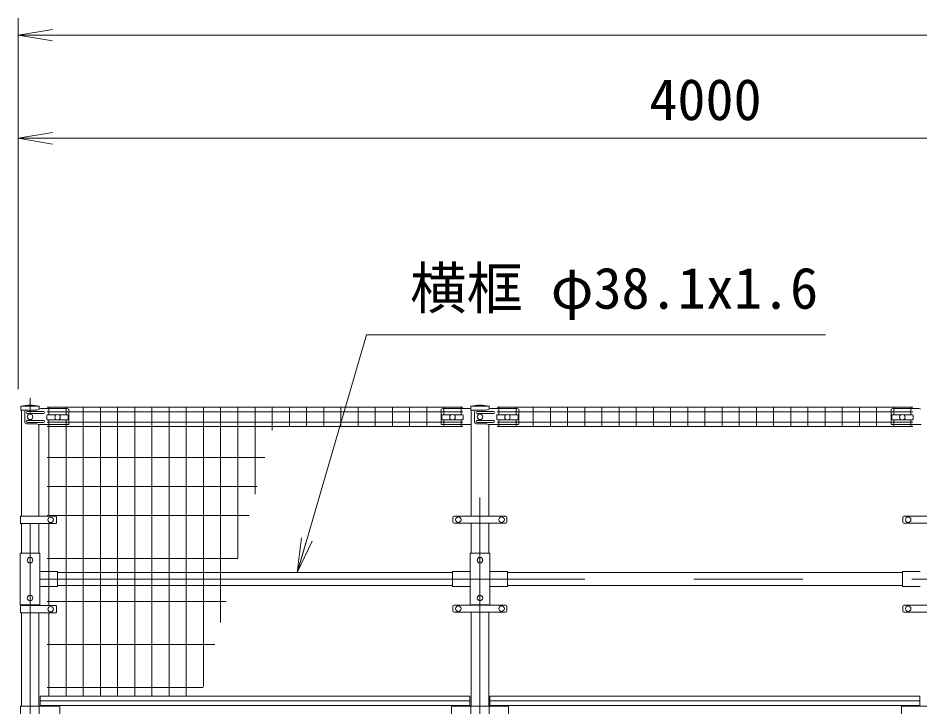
# Model space of a CAD drawing. Units: millimetres, scale not verified. Extents: x -10500 to 10500, y -7425 to 7425.
# Drawn here: x -6134 to -3507, y 745 to 2750 of the extents above; entities that cross this region are included whole.
import ezdxf
from ezdxf.enums import TextEntityAlignment as Align

# ---------------------------------------------------------------- set-up
doc = ezdxf.new("R2010")
doc.units = ezdxf.units.MM
doc.header["$LTSCALE"] = 50
doc.linetypes.add('USER1', pattern=[50.8, 31.75, -6.35, 6.35, -6.35])
for name, color, linetype, lineweight in [('0-0_D-STR-DIM', 7, 'Continuous', 9), ('0-1_0', 7, 'Continuous', 9), ('0-2_D-STR1', 1, 'Continuous', 18), ('0-3_D-BMK', 2, 'USER1', 13), ('0-4_D-STR3', 3, 'Continuous', 13), ('0-5_D-STR2', 7, 'Continuous', 9), ('0-9_D-STR-TXT', 7, 'Continuous', 9)]:
    doc.layers.add(name, color=color, linetype=linetype, lineweight=lineweight)
doc.styles.add('ＭＳ ゴシック', font='')
doc.styles.get('ＭＳ ゴシック').set_extended_font_data('MS Gothic')

# ---------------------------------------------------------------- blocks, each defined once
blk = doc.blocks.new('_Open')
at = {"layer": '0-1_0'}
blk.add_line((-50, 8.33), (0, 0), dxfattribs=at)
blk.add_lwpolyline([(-50, -8.33), (0, 0), (-50, 0)], dxfattribs=at)

msp = doc.modelspace()

# ---------------------------------------------------------------- linework, layer by layer
at = {"layer": '0-0_D-STR-DIM'}
for p, q in [((-6133.58, 1669.98), (-6133.58, 2749.98)), ((-6033.58, 2699.98), (1771.42, 2699.98)), ((-6133.58, 1669.98), (-6133.58, 2449.98)), ((-6033.58, 2399.98), (-2233.58, 2399.98))]:
    msp.add_line(p, q, dxfattribs=at)
at = {"layer": '0-2_D-STR1'}
for p, q in [((-6071.98, 1619.98), (-6125.18, 1619.98)), ((-6125.18, 1619.98), (-6125.18, 1608.98)), ((-6079.22, 1608.98), (-6125.18, 1608.98)), ((-6123.98, 1299.72), (-6123.98, 1608.98)), ((-6071.98, 1611.48), (-6071.98, 1619.98)), ((-4761.98, 1619.98), (-4815.18, 1619.98)), ((-4815.18, 1608.98), (-4815.18, 1619.98)), ((-4769.22, 1608.98), (-4815.18, 1608.98)), ((-4813.98, 1299.73), (-4813.98, 1608.98)), ((-4761.98, 1611.48), (-4761.98, 1619.98)), ((-6073.18, 1299.72), (-6073.18, 1567.16)), ((-4763.18, 1299.73), (-4763.18, 1567.16)), ((-6123.98, 1191.97), (-6123.98, 1278.72)), ((-6073.18, 1191.97), (-6073.18, 1278.72)), ((-4813.98, 1191.97), (-4813.98, 1279.73)), ((-4763.18, 1191.97), (-4763.18, 1279.73)), ((-6018.58, 1136.02), (-4868.58, 1136.02)), ((-4708.58, 1136.02), (-3558.58, 1136.02)), ((-4708.58, 1136.02), (-3558.58, 1136.02)), ((-6018.58, 1097.92), (-4868.58, 1097.92)), ((-4708.58, 1097.92), (-3558.58, 1097.92)), ((-4708.58, 1097.92), (-3558.58, 1097.92)), ((-6123.98, 1039.72), (-6123.98, 1041.97)), ((-6073.18, 1039.72), (-6073.18, 1041.97)), ((-4813.98, 1040.97), (-4813.98, 1041.97)), ((-4763.18, 1040.97), (-4763.18, 1041.97)), ((-6123.98, 746.98), (-6123.98, 1018.72)), ((-6073.18, 746.98), (-6073.18, 1018.72)), ((-4813.98, 746.98), (-4813.98, 1020.97)), ((-4763.18, 746.98), (-4763.18, 1020.97))]:
    msp.add_line(p, q, dxfattribs=at)
for centre in [(-6098.58, 1503.55), (-4788.58, 1503.55)]:
    msp.add_arc(centre, 119.43, 77.13052, 102.86948, dxfattribs=at)
at = {"layer": '0-3_D-BMK'}
for p, q in [((-6098.58, -309.02), (-6098.58, 1644.98)), ((-4788.58, -233.02), (-4788.58, 1644.98)), ((-6070.98, 1116.97), (-2197.18, 1116.97))]:
    msp.add_line(p, q, dxfattribs=at)
at = {"layer": '0-4_D-STR3'}
for p, q in [((-6114.06, 1603.98), (-6114.06, 1573.98)), ((-6079.22, 1608.98), (-6109.06, 1608.98)), ((-6059.58, 1604.98), (-6106.99, 1604.98)), ((-6067.66, 1612.98), (-6079.22, 1608.98)), ((-5990.58, 1612.98), (-6067.66, 1612.98)), ((-5990.58, 1612.98), (-5985.58, 1611.98)), ((-5985.58, 1611.98), (-5985.58, 1568.16)), ((-4896.58, 1612.98), (-4901.58, 1611.98)), ((-4901.58, 1611.98), (-4901.58, 1568.16)), ((-4896.58, 1612.98), (-4819.49, 1612.98)), ((-4819.49, 1612.98), (-4815.18, 1611.48)), ((-4804.06, 1603.98), (-4804.06, 1573.98)), ((-4769.22, 1608.98), (-4799.06, 1608.98)), ((-4749.58, 1604.98), (-4796.99, 1604.98)), ((-4757.66, 1612.98), (-4769.22, 1608.98)), ((-4680.58, 1612.98), (-4757.66, 1612.98)), ((-4680.58, 1612.98), (-4675.58, 1611.98)), ((-4675.58, 1611.98), (-4675.58, 1568.16)), ((-3586.58, 1612.98), (-3591.58, 1611.98)), ((-3591.58, 1611.98), (-3591.58, 1568.16)), ((-3586.58, 1612.98), (-3509.49, 1612.98)), ((-3509.49, 1612.98), (-3505.18, 1611.48)), ((-6059.58, 1598.98), (-6106.99, 1598.98)), ((-6059.58, 1578.98), (-6106.99, 1578.98)), ((-6049.58, 1593.45), (-6049.58, 1582.45)), ((-6047.58, 1595.45), (-6021.36, 1595.45)), ((-6047.58, 1580.45), (-6021.36, 1580.45)), ((-6015.79, 1595.45), (-5989.58, 1595.45)), ((-6015.79, 1580.45), (-5989.58, 1580.45)), ((-5987.58, 1593.45), (-5987.58, 1582.45)), ((-4899.58, 1593.45), (-4899.58, 1582.45)), ((-4897.58, 1595.45), (-4871.36, 1595.45)), ((-4897.58, 1580.45), (-4871.36, 1580.45)), ((-4865.79, 1595.45), (-4839.58, 1595.45)), ((-4865.79, 1580.45), (-4839.58, 1580.45)), ((-4837.58, 1593.45), (-4837.58, 1582.45)), ((-4749.58, 1598.98), (-4796.99, 1598.98)), ((-4749.58, 1578.98), (-4796.99, 1578.98)), ((-4739.58, 1593.45), (-4739.58, 1582.45)), ((-4711.36, 1595.45), (-4737.58, 1595.45)), ((-4711.36, 1580.45), (-4737.58, 1580.45)), ((-4679.58, 1595.45), (-4705.79, 1595.45)), ((-4679.58, 1580.45), (-4705.79, 1580.45)), ((-4677.58, 1593.45), (-4677.58, 1582.45)), ((-3589.58, 1593.45), (-3589.58, 1582.45)), ((-3587.58, 1595.45), (-3561.36, 1595.45)), ((-3587.58, 1580.45), (-3561.36, 1580.45)), ((-3555.79, 1595.45), (-3529.58, 1595.45)), ((-3555.79, 1580.45), (-3529.58, 1580.45)), ((-3527.58, 1593.45), (-3527.58, 1582.45)), ((-6079.22, 1568.98), (-6109.06, 1568.98)), ((-6059.58, 1572.98), (-6106.99, 1572.98)), ((-6073.97, 1567.16), (-6079.22, 1568.98)), ((-6073.97, 1567.16), (-5986.58, 1567.16)), ((-4813.98, 1567.16), (-4900.58, 1567.16)), ((-4769.22, 1568.98), (-4799.06, 1568.98)), ((-4749.58, 1572.98), (-4796.99, 1572.98)), ((-4763.97, 1567.16), (-4769.22, 1568.98)), ((-4763.97, 1567.16), (-4676.58, 1567.16)), ((-3503.98, 1567.16), (-3590.58, 1567.16)), ((-6126.28, 1299.72), (-6023.59, 1299.72)), ((-6126.28, 1278.72), (-6126.28, 1299.72)), ((-6021.59, 1280.72), (-6021.59, 1297.72)), ((-4867.08, 1282.73), (-4867.08, 1296.73)), ((-4864.08, 1299.73), (-4713.08, 1299.73)), ((-4710.08, 1282.73), (-4710.08, 1296.73)), ((-3557.08, 1282.73), (-3557.08, 1296.73)), ((-3554.08, 1299.73), (-3403.08, 1299.73)), ((-6126.28, 1278.72), (-6023.59, 1278.72)), ((-4864.08, 1279.73), (-4713.08, 1279.73)), ((-3554.08, 1279.73), (-3403.08, 1279.73)), ((-6127.18, 1041.97), (-6127.18, 1191.97)), ((-6069.98, 1191.97), (-6127.18, 1191.97)), ((-4817.18, 1041.97), (-4817.18, 1191.97)), ((-4759.98, 1191.97), (-4817.18, 1191.97)), ((-6018.58, 1138.97), (-6069.98, 1138.97)), ((-6018.58, 1138.97), (-6018.58, 1094.97)), ((-4868.58, 1138.97), (-4868.58, 1094.97)), ((-4817.18, 1138.97), (-4868.58, 1138.97)), ((-4708.58, 1138.97), (-4759.98, 1138.97)), ((-4708.58, 1138.97), (-4708.58, 1094.97)), ((-3558.58, 1138.97), (-3558.58, 1094.97)), ((-3507.18, 1138.97), (-3558.58, 1138.97)), ((-6018.58, 1094.97), (-6069.98, 1094.97)), ((-4817.18, 1094.97), (-4868.58, 1094.97)), ((-4708.58, 1094.97), (-4759.98, 1094.97)), ((-3507.18, 1094.97), (-3558.58, 1094.97)), ((-6126.28, 1039.72), (-6023.59, 1039.72)), ((-6126.28, 1039.72), (-6126.28, 1018.72)), ((-6021.59, 1037.72), (-6021.59, 1020.72)), ((-4867.08, 1037.97), (-4867.08, 1023.97)), ((-4864.08, 1040.97), (-4713.08, 1040.97)), ((-4710.08, 1037.97), (-4710.08, 1023.97)), ((-3557.08, 1037.97), (-3557.08, 1023.97)), ((-3554.08, 1040.97), (-3403.08, 1040.97)), ((-6126.28, 1018.72), (-6023.59, 1018.72)), ((-4864.08, 1020.97), (-4713.08, 1020.97)), ((-3554.08, 1020.97), (-3403.08, 1020.97)), ((-4817.58, 776.13), (-6069.58, 776.13)), ((-6069.58, 776.13), (-6069.58, 746.98)), ((-4817.58, 762.49), (-6069.58, 762.49)), ((-4817.58, 776.13), (-4817.58, 746.98)), ((-3507.58, 776.13), (-4759.58, 776.13)), ((-4759.58, 776.13), (-4759.58, 746.98)), ((-3507.58, 762.49), (-4759.58, 762.49)), ((-3507.58, 776.13), (-3507.58, 746.98)), ((-6126.78, 746.98), (-6126.78, 686.98)), ((-6126.78, 746.98), (-6012.33, 746.98)), ((-6072.33, 686.98), (-6072.33, 746.98)), ((-4817.58, 748.86), (-6069.58, 748.86)), ((-6012.33, 686.98), (-6012.33, 746.98)), ((-4705.58, 746.98), (-4871.58, 746.98)), ((-4871.58, 746.98), (-4705.58, 746.98)), ((-4871.58, 686.98), (-4871.58, 746.98)), ((-4815.38, 686.98), (-4815.38, 746.98)), ((-4761.78, 686.98), (-4761.78, 746.98)), ((-3507.58, 748.86), (-4759.58, 748.86)), ((-4705.58, 686.98), (-4705.58, 746.98)), ((-3395.58, 746.98), (-3561.58, 746.98)), ((-3561.58, 746.98), (-3395.58, 746.98)), ((-3561.58, 686.98), (-3561.58, 746.98))]:
    msp.add_line(p, q, dxfattribs=at)
for points in [[(-6127.18, 1041.97), (-6069.98, 1041.97), (-6069.98, 1191.97)], [(-4817.18, 1041.97), (-4759.98, 1041.97), (-4759.98, 1191.97)]]:
    msp.add_lwpolyline(points, dxfattribs=at)
for centre in [(-6098.58, 1588.98), (-6018.58, 1587.95), (-4868.58, 1587.95), (-4788.58, 1588.98), (-4788.58, 1588.98), (-4708.58, 1587.95), (-3558.58, 1587.95), (-6038.58, 1289.22), (-4851.58, 1289.73), (-4725.58, 1289.73), (-3541.58, 1289.73), (-6098.58, 1171.97), (-4788.58, 1171.97), (-6098.58, 1061.97), (-4788.58, 1061.97), (-6038.58, 1029.22), (-4851.58, 1030.97), (-4725.58, 1030.97), (-3541.58, 1030.97)]:
    msp.add_circle(centre, 8, dxfattribs=at)
for centre, radius, start, end in [((-6109.06, 1603.98), 5, 90, 180), ((-6106.99, 1601.98), 3, 90, 270), ((-6059.58, 1601.98), 3, 270, 90), ((-4799.06, 1603.98), 5, 90, 180), ((-4796.99, 1601.98), 3, 90, 270), ((-4749.58, 1601.98), 3, 270, 90), ((-6106.99, 1575.98), 3, 90, 270), ((-6059.58, 1575.98), 3, 270, 90), ((-6047.58, 1593.45), 2, 90, 180), ((-6047.58, 1582.45), 2, 180, 270), ((-5989.58, 1593.45), 2, 0, 90), ((-5989.58, 1582.45), 2, 270, 0), ((-4897.58, 1593.45), 2, 90, 180), ((-4897.58, 1582.45), 2, 180, 270), ((-4839.58, 1593.45), 2, 0, 90), ((-4839.58, 1582.45), 2, 270, 0), ((-4796.99, 1575.98), 3, 90, 270), ((-4749.58, 1575.98), 3, 270, 90), ((-4737.58, 1593.45), 2, 90, 180), ((-4737.58, 1582.45), 2, 180, 270), ((-4679.58, 1593.45), 2, 0, 90), ((-4679.58, 1582.45), 2, 270, 0), ((-3587.58, 1593.45), 2, 90, 180), ((-3587.58, 1582.45), 2, 180, 270), ((-3529.58, 1593.45), 2, 0, 90), ((-3529.58, 1582.45), 2, 270, 0), ((-6109.06, 1573.98), 5, 180, 270), ((-5986.58, 1568.16), 1, 270, 0), ((-4900.58, 1568.16), 1, 180, 270), ((-4799.06, 1573.98), 5, 180, 270), ((-4676.58, 1568.16), 1, 270, 0), ((-3590.58, 1568.16), 1, 180, 270), ((-6023.59, 1297.72), 2, 0, 90), ((-4864.08, 1296.73), 3, 90, 180), ((-4713.08, 1296.73), 3, 0, 90), ((-3554.08, 1296.73), 3, 90, 180), ((-6023.59, 1280.72), 2, 270, 0), ((-4864.08, 1282.73), 3, 180, 270), ((-4713.08, 1282.73), 3, 270, 0), ((-3554.08, 1282.73), 3, 180, 270), ((-6023.59, 1037.72), 2, 0, 90), ((-4864.08, 1037.97), 3, 90, 180), ((-4713.08, 1037.97), 3, 0, 90), ((-3554.08, 1037.97), 3, 90, 180), ((-6023.59, 1020.72), 2, 270, 0), ((-4864.08, 1023.97), 3, 180, 270), ((-4713.08, 1023.97), 3, 270, 0), ((-3554.08, 1023.97), 3, 180, 270)]:
    msp.add_arc(centre, radius, start, end, dxfattribs=at)
at = {"layer": '0-5_D-STR2'}
for p, q in [((-4838.58, 1616.97), (-6048.58, 1616.97)), ((-4838.58, 1604.1), (-6048.58, 1604.1)), ((-6043.58, 1595.45), (-6043.58, 1616.97)), ((-5993.58, 1595.32), (-5993.58, 1616.84)), ((-5943.58, 776.13), (-5943.58, 1616.84)), ((-5893.58, 776.13), (-5893.58, 1616.84)), ((-5843.58, 776.13), (-5843.58, 1616.84)), ((-5793.58, 776.13), (-5793.58, 1616.84)), ((-5743.58, 776.13), (-5743.58, 1616.84)), ((-5693.58, 776.13), (-5693.58, 1616.84)), ((-5643.58, 776.13), (-5643.58, 1616.84)), ((-5593.58, 804.18), (-5593.58, 1616.84)), ((-5543.58, 990.78), (-5543.58, 1616.84)), ((-5493.58, 1177.38), (-5493.58, 1616.84)), ((-5443.58, 1363.99), (-5443.58, 1616.84)), ((-5393.58, 1550.59), (-5393.58, 1616.97)), ((-5343.58, 1560.97), (-5343.58, 1616.97)), ((-5293.58, 1560.97), (-5293.58, 1616.97)), ((-5243.58, 1560.97), (-5243.58, 1616.97)), ((-5193.58, 1560.97), (-5193.58, 1616.97)), ((-5143.58, 1560.97), (-5143.58, 1616.97)), ((-5093.58, 1560.97), (-5093.58, 1616.97)), ((-5043.58, 1560.97), (-5043.58, 1616.97)), ((-4993.58, 1560.97), (-4993.58, 1616.97)), ((-4943.58, 1560.97), (-4943.58, 1616.97)), ((-4893.58, 1595.45), (-4893.58, 1616.97)), ((-4843.58, 1595.45), (-4843.58, 1616.97)), ((-3528.58, 1616.97), (-4738.58, 1616.97)), ((-3528.58, 1604.1), (-4738.58, 1604.1)), ((-4733.58, 1595.45), (-4733.58, 1616.97)), ((-4683.58, 1595.45), (-4683.58, 1616.97)), ((-4633.58, 1560.97), (-4633.58, 1616.97)), ((-4583.58, 1560.97), (-4583.58, 1616.97)), ((-4533.58, 1560.97), (-4533.58, 1616.97)), ((-4483.58, 1560.97), (-4483.58, 1616.97)), ((-4433.58, 1560.97), (-4433.58, 1616.97)), ((-4383.58, 1560.97), (-4383.58, 1616.97)), ((-4333.58, 1560.97), (-4333.58, 1616.97)), ((-4283.58, 1560.97), (-4283.58, 1616.97)), ((-4233.58, 1560.97), (-4233.58, 1616.97)), ((-4183.58, 1560.97), (-4183.58, 1616.97)), ((-4133.58, 1560.97), (-4133.58, 1616.97)), ((-4083.58, 1560.97), (-4083.58, 1616.97)), ((-4033.58, 1560.97), (-4033.58, 1616.97)), ((-3983.58, 1560.97), (-3983.58, 1616.97)), ((-3933.58, 1560.97), (-3933.58, 1616.97)), ((-3883.58, 1560.97), (-3883.58, 1616.97)), ((-3833.58, 1560.97), (-3833.58, 1616.97)), ((-3783.58, 1560.97), (-3783.58, 1616.97)), ((-3733.58, 1560.97), (-3733.58, 1616.97)), ((-3683.58, 1560.97), (-3683.58, 1616.97)), ((-3633.58, 1560.97), (-3633.58, 1616.97)), ((-3583.58, 1595.45), (-3583.58, 1616.97)), ((-3533.58, 1595.45), (-3533.58, 1616.97)), ((-6043.58, 1299.59), (-6043.58, 1580.32)), ((-5993.58, 776.13), (-5993.58, 1580.32)), ((-4893.58, 1560.97), (-4893.58, 1580.45)), ((-4843.58, 1560.97), (-4843.58, 1580.45)), ((-4733.58, 1560.97), (-4733.58, 1580.45)), ((-4683.58, 1560.97), (-4683.58, 1580.45)), ((-3583.58, 1560.97), (-3583.58, 1580.45)), ((-3533.58, 1560.97), (-3533.58, 1580.45)), ((-4838.58, 1573.85), (-6048.58, 1573.85)), ((-4838.58, 1560.97), (-6048.58, 1560.97)), ((-3528.58, 1573.85), (-4738.58, 1573.85)), ((-3528.58, 1560.97), (-4738.58, 1560.97)), ((-5414.95, 1470.84), (-6048.58, 1470.84)), ((-5437.59, 1386.34), (-6048.58, 1386.34)), ((-5460.23, 1301.84), (-6048.58, 1301.84)), ((-6043.58, 1039.59), (-6043.58, 1278.59)), ((-5493.72, 1176.84), (-6048.58, 1176.84)), ((-5527.22, 1051.84), (-6048.58, 1051.84)), ((-6043.58, 776.13), (-6043.58, 1018.59)), ((-5560.71, 926.84), (-6048.58, 926.84)), ((-5594.2, 801.84), (-6048.58, 801.84))]:
    msp.add_line(p, q, dxfattribs=at)
at = {"layer": '0-9_D-STR-TXT'}
msp.add_lwpolyline([(-3782.57, 1827.79), (-5119.27, 1827.79), (-5320.04, 1137.94)], dxfattribs=at)

# ---------------------------------------------------------------- block references
at = {"layer": '0-0_D-STR-DIM', "xscale": 2, "yscale": 2, "rotation": 180}
for p in [(-6133.58, 2699.98), (-6133.58, 2399.98)]:
    msp.add_blockref('_Open', p, dxfattribs=at)
at = {"layer": '0-9_D-STR-TXT', "xscale": 2, "yscale": 2, "rotation": 253.77326}
msp.add_blockref('_Open', (-5320.6, 1136.02), dxfattribs=at)

# ---------------------------------------------------------------- texts
at = {"layer": '0-0_D-STR-DIM', "style": 'ＭＳ ゴシック'}
msp.add_text('4000', height=120.2, dxfattribs=at).set_placement((-4295.45, 2416.85), align=Align.BOTTOM_LEFT)
at = {"layer": '0-9_D-STR-TXT', "style": 'ＭＳ ゴシック'}
msp.add_text('横框 φ38.1x1.6', height=120.2, dxfattribs=at).set_placement((-4991.96, 1867.82), align=Align.BOTTOM_LEFT)

doc.saveas('drawing.dxf')
